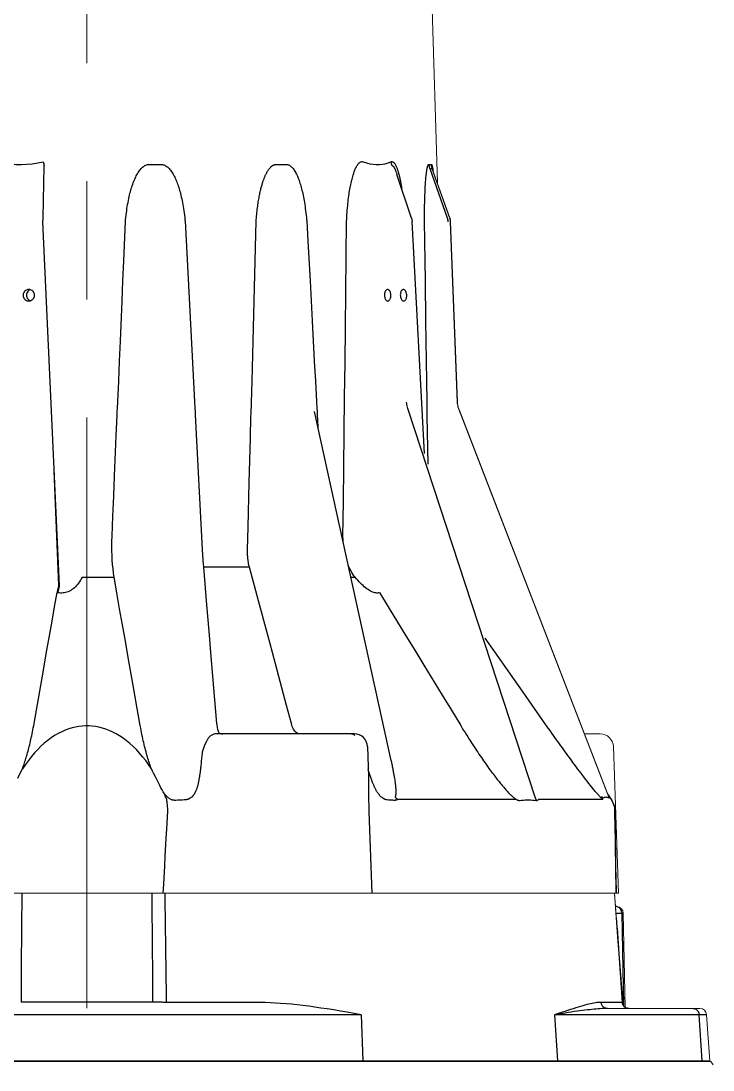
# Model space of a CAD drawing. Header units: millimetres. Extents: x 100 to 1590, y 100 to 694.
# Drawn here: x 1477.299 to 1478.762, y 503.2 to 505.42 of the extents above; entities that cross this region are included whole.
import ezdxf

# ---------------------------------------------------------------- set-up
doc = ezdxf.new("R2010")
doc.units = ezdxf.units.MM
doc.linetypes.add('CENTER', pattern=[2, 1.25, -0.25, 0.25, -0.25])
doc.layers.add('CL', color=1, linetype='CENTER', lineweight=9)
doc.layers.add('OUTLINE', color=6, linetype='Continuous', lineweight=9)

msp = doc.modelspace()

# ---------------------------------------------------------------- linework, layer by layer
at = {"color": 9, "linetype": 'Continuous'}
for p, q in [((1477.3467, 505.1222), (1477.3471, 505.1202)), ((1477.3471, 505.1202), (1477.3475, 505.1182)), ((1477.3462, 505.004), (1477.3484, 505.1134)), ((1478.1557, 505.0893), (1478.1559, 505.0919)), ((1478.1559, 505.0919), (1478.1562, 505.0943)), ((1478.1635, 505.1078), (1478.2005, 505.004)), ((1478.1693, 505.1063), (1478.1696, 505.1056)), ((1478.154, 505.0656), (1478.1542, 505.0697)), ((1478.1542, 505.0697), (1478.1545, 505.0735)), ((1478.1545, 505.0735), (1478.1547, 505.0771)), ((1478.1547, 505.0771), (1478.1549, 505.0804)), ((1478.1549, 505.0804), (1478.1552, 505.0836)), ((1478.1552, 505.0836), (1478.1554, 505.0865)), ((1478.1554, 505.0865), (1478.1557, 505.0893)), ((1478.1534, 505.0514), (1478.1536, 505.0565)), ((1478.1536, 505.0565), (1478.1538, 505.0612)), ((1478.1538, 505.0612), (1478.154, 505.0656)), ((1477.381, 504.2256), (1477.3459, 504.9952)), ((1477.5169, 504.9123), (1477.5204, 504.9971)), ((1477.7947, 504.9123), (1477.7969, 504.9971)), ((1478.1525, 504.9966), (1478.1525, 504.9995)), ((1478.1538, 504.9123), (1478.1525, 504.9966)), ((1477.9059, 504.9545), (1477.9105, 504.8701)), ((1477.7925, 504.8277), (1477.7947, 504.9123)), ((1477.7902, 504.7429), (1477.7925, 504.8277)), ((1477.788, 504.6578), (1477.7902, 504.7429)), ((1477.7868, 504.6127), (1477.788, 504.6578)), ((1478.1582, 504.6152), (1478.1576, 504.6578)), ((1477.5029, 504.5905), (1477.5037, 504.6042)), ((1478.1583, 504.6097), (1478.1582, 504.6152)), ((1478.1585, 504.5905), (1478.1583, 504.6097)), ((1477.5027, 504.5865), (1477.5028, 504.5885)), ((1477.5028, 504.5885), (1477.5029, 504.5905)), ((1477.668, 504.5865), (1477.6827, 504.3015)), ((1477.7857, 504.5845), (1477.7858, 504.5875)), ((1477.7858, 504.5875), (1477.7859, 504.5905)), ((1477.7859, 504.5905), (1477.786, 504.5935)), ((1477.9257, 504.5905), (1477.9259, 504.5875)), ((1477.9259, 504.5875), (1477.9273, 504.5607)), ((1478.3871, 503.7758), (1478.1177, 504.5979)), ((1478.1585, 504.5845), (1478.1585, 504.5905)), ((1478.16, 504.4826), (1478.1585, 504.5845)), ((1477.3796, 504.2258), (1477.3695, 504.4682)), ((1477.7795, 504.3489), (1477.782, 504.4434)), ((1477.7782, 504.3015), (1477.7795, 504.3489)), ((1477.9802, 504.3298), (1477.9782, 504.3298)), ((1477.6827, 504.3015), (1477.6828, 504.2978)), ((1477.6828, 504.2978), (1477.683, 504.2942)), ((1477.683, 504.2942), (1477.6832, 504.2906)), ((1477.6832, 504.2906), (1477.6834, 504.287)), ((1477.6834, 504.287), (1477.6836, 504.2834)), ((1477.6836, 504.2834), (1477.6839, 504.2799)), ((1477.6839, 504.2799), (1477.6841, 504.2765)), ((1477.6841, 504.2765), (1477.6844, 504.273)), ((1477.6844, 504.273), (1477.6847, 504.2696)), ((1477.7823, 504.2646), (1477.6852, 504.2646)), ((1477.381, 504.2256), (1477.3796, 504.2258)), ((1477.4287, 504.2431), (1477.4962, 504.2431)), ((1477.9968, 504.2431), (1478.0057, 504.2431)), ((1477.3773, 504.2103), (1477.3759, 504.2105)), ((1478.0575, 504.2105), (1478.0567, 504.2103)), ((1478.3096, 504.073), (1478.2806, 504.1143)), ((1477.8712, 503.9335), (1477.861, 503.9714)), ((1477.6822, 503.8708), (1477.6817, 503.865)), ((1477.6802, 503.8492), (1477.6797, 503.8445)), ((1477.6807, 503.8542), (1477.6802, 503.8492)), ((1477.6812, 503.8595), (1477.6807, 503.8542)), ((1477.6817, 503.865), (1477.6812, 503.8595)), ((1478.0818, 503.8551), (1478.0828, 503.8505)), ((1477.2928, 503.8178), (1477.3, 503.8325)), ((1477.3, 503.8325), (1477.3025, 503.8376)), ((1478.4809, 503.8319), (1478.4763, 503.8379)), ((1478.4852, 503.8262), (1478.4809, 503.8319)), ((1478.4892, 503.8209), (1478.4852, 503.8262)), ((1478.0885, 503.8205), (1478.089, 503.8173)), ((1478.089, 503.8173), (1478.0895, 503.8143)), ((1478.0895, 503.8143), (1478.0899, 503.8114)), ((1478.0899, 503.8114), (1478.0903, 503.8088)), ((1478.493, 503.816), (1478.4892, 503.8209)), ((1478.4966, 503.8113), (1478.493, 503.816)), ((1478.5001, 503.807), (1478.4966, 503.8113)), ((1478.5033, 503.8028), (1478.5001, 503.807)), ((1478.5064, 503.799), (1478.5033, 503.8028)), ((1478.3472, 503.7726), (1478.0957, 503.7726)), ((1478.5294, 503.7726), (1478.3933, 503.7726)), ((1478.5417, 503.7808), (1478.547, 503.7726)), ((1478.547, 503.7726), (1478.5485, 503.7702)), ((1478.547, 503.7726), (1478.5478, 503.7718)), ((1477.6075, 503.7102), (1477.6096, 503.7487)), ((1478.0349, 503.7466), (1478.0412, 503.5743)), ((1478.5544, 503.7487), (1478.555, 503.7102)), ((1477.6001, 503.5743), (1477.6012, 503.5938)), ((1478.5586, 503.5461), (1478.557, 503.5462)), ((1478.5573, 503.5324), (1478.5696, 503.5324)), ((1478.5696, 503.5324), (1478.5694, 503.5342)), ((1478.5696, 503.5324), (1478.5726, 503.5324)), ((1478.5696, 503.5324), (1478.5735, 503.3363)), ((1478.5631, 503.4467), (1478.5668, 503.3953)), ((1478.5668, 503.3953), (1478.5705, 503.3436)), ((1477.5784, 503.3443), (1477.2995, 503.3443)), ((1477.6048, 503.3436), (1477.6003, 503.3436)), ((1477.7957, 503.3436), (1477.6048, 503.3436)), ((1478.5705, 503.3436), (1478.5259, 503.3436)), ((1478.5708, 503.3436), (1478.5705, 503.3436)), ((1478.0184, 503.3175), (1476.8595, 503.3175)), ((1478.0184, 503.3175), (1478.0219, 503.22)), ((1478.4497, 503.321), (1478.4276, 503.3175)), ((1478.7489, 503.3175), (1478.4276, 503.3175)), ((1478.4276, 503.3175), (1478.4337, 503.22)), ((1478.7393, 503.22), (1478.7332, 503.3175)), ((1476.6676, 503.22), (1478.756, 503.22))]:
    msp.add_line(p, q, dxfattribs=at)
at = {"color": 7, "linetype": 'Continuous'}
for p, q in [((1478.1249, 505.0032), (1478.0943, 505.0955)), ((1478.1695, 505.106), (1478.1696, 505.1056)), ((1478.1526, 504.5053), (1478.1263, 504.9959)), ((1478.0818, 503.8551), (1477.92, 504.5941)), ((1478.0038, 503.9118), (1477.7117, 503.9118)), ((1477.7201, 503.9125), (1477.7232, 503.912)), ((1477.7232, 503.912), (1477.7264, 503.9118)), ((1478.0319, 503.8847), (1478.0341, 503.8206)), ((1478.0817, 503.8552), (1478.0818, 503.8551)), ((1478.5402, 503.7835), (1478.5431, 503.7791)), ((1478.543, 503.7792), (1478.5478, 503.7718)), ((1478.5513, 503.7652), (1478.5523, 503.7628)), ((1478.5523, 503.7628), (1478.5534, 503.7588)), ((1478.5539, 503.7566), (1478.5544, 503.7541)), ((1478.5544, 503.7541), (1478.5547, 503.7497)), ((1478.5596, 503.5004), (1478.5635, 503.4465)), ((1478.5635, 503.4465), (1478.5673, 503.3925)), ((1478.5673, 503.3925), (1478.5708, 503.3436))]:
    msp.add_line(p, q, dxfattribs=at)
at = {"color": 9, "linetype": 'Continuous'}
for points in [[(1477.2434, 505.1222), (1477.2548, 505.1199), (1477.2661, 505.1181), (1477.2775, 505.117), (1477.2889, 505.1164), (1477.3003, 505.1164), (1477.3118, 505.117), (1477.3234, 505.1181), (1477.335, 505.1199), (1477.3467, 505.1222)], [(1477.3475, 505.1182), (1477.3477, 505.1172), (1477.3479, 505.1162), (1477.348, 505.1153), (1477.3482, 505.1143), (1477.3484, 505.1134)], [(1477.5206, 504.9995), (1477.5211, 505.0046), (1477.5217, 505.0095), (1477.5223, 505.0143), (1477.5229, 505.019), (1477.5235, 505.0235), (1477.5242, 505.0279), (1477.5249, 505.0322), (1477.5257, 505.0364), (1477.5265, 505.0404), (1477.5273, 505.0444), (1477.5281, 505.0482), (1477.529, 505.0519), (1477.5299, 505.0555), (1477.5308, 505.059), (1477.5317, 505.0624), (1477.5327, 505.0656), (1477.5336, 505.0687), (1477.5346, 505.0717), (1477.5356, 505.0746), (1477.5366, 505.0774), (1477.5376, 505.0801), (1477.5387, 505.0827), (1477.5398, 505.0852), (1477.5408, 505.0877), (1477.542, 505.09), (1477.5431, 505.0923), (1477.5443, 505.0945), (1477.5455, 505.0966), (1477.5467, 505.0986), (1477.548, 505.1006), (1477.5493, 505.1025), (1477.5507, 505.1044), (1477.5521, 505.1061), (1477.5536, 505.1078), (1477.5551, 505.1093), (1477.5566, 505.1107), (1477.5582, 505.112), (1477.5598, 505.1132), (1477.5615, 505.1141), (1477.5632, 505.115), (1477.5649, 505.1157), (1477.5666, 505.1162), (1477.5682, 505.1165), (1477.5699, 505.1167), (1477.5716, 505.1166)], [(1477.5716, 505.1166), (1477.5755, 505.1165), (1477.5794, 505.1164), (1477.5832, 505.1163), (1477.5871, 505.1164), (1477.591, 505.1165), (1477.5948, 505.1166)], [(1477.5948, 505.1166), (1477.5966, 505.1166), (1477.5983, 505.1165), (1477.6001, 505.1161), (1477.6018, 505.1156), (1477.6034, 505.1149), (1477.6051, 505.114), (1477.6067, 505.113), (1477.6083, 505.1119), (1477.6099, 505.1106), (1477.6114, 505.1092), (1477.6128, 505.1077), (1477.6143, 505.106), (1477.6157, 505.1043), (1477.617, 505.1025), (1477.6184, 505.1006), (1477.6197, 505.0985), (1477.6209, 505.0964), (1477.6222, 505.0943), (1477.6233, 505.092), (1477.6245, 505.0897), (1477.6256, 505.0873), (1477.6267, 505.0848), (1477.6278, 505.0823), (1477.6289, 505.0796), (1477.6299, 505.0769), (1477.6309, 505.074), (1477.6319, 505.0711), (1477.6329, 505.0681), (1477.6339, 505.065), (1477.6348, 505.0617), (1477.6357, 505.0584), (1477.6367, 505.0549), (1477.6375, 505.0514), (1477.6384, 505.0477), (1477.6392, 505.0439), (1477.6401, 505.04), (1477.6408, 505.036), (1477.6416, 505.0319), (1477.6423, 505.0276), (1477.6431, 505.0233), (1477.6437, 505.0188), (1477.6444, 505.0142), (1477.645, 505.0094), (1477.6456, 505.0045), (1477.6461, 504.9995)], [(1477.8027, 505.0461), (1477.8032, 505.0488), (1477.8037, 505.0514), (1477.8042, 505.054), (1477.8047, 505.0565), (1477.8053, 505.0588), (1477.8058, 505.0612), (1477.8063, 505.0634), (1477.8068, 505.0656), (1477.8074, 505.0677), (1477.8079, 505.0697), (1477.8085, 505.0716), (1477.809, 505.0735), (1477.8095, 505.0753), (1477.8101, 505.0771), (1477.8106, 505.0788), (1477.8111, 505.0804), (1477.8117, 505.082), (1477.8122, 505.0836), (1477.8128, 505.0851), (1477.8133, 505.0865), (1477.8138, 505.0879), (1477.8144, 505.0893), (1477.8149, 505.0906), (1477.8155, 505.0919), (1477.816, 505.0931), (1477.8166, 505.0943), (1477.8171, 505.0955), (1477.8177, 505.0967), (1477.8183, 505.0978), (1477.8189, 505.099), (1477.8195, 505.1001), (1477.8201, 505.1011), (1477.8207, 505.1022), (1477.8214, 505.1032), (1477.822, 505.1042), (1477.8227, 505.1052), (1477.8233, 505.1062), (1477.824, 505.1071), (1477.8247, 505.1079), (1477.8254, 505.1087), (1477.826, 505.1095), (1477.8267, 505.1102), (1477.8274, 505.1109), (1477.828, 505.1116), (1477.8287, 505.1122), (1477.8294, 505.1127), (1477.8301, 505.1133), (1477.8307, 505.1138), (1477.8314, 505.1142), (1477.8321, 505.1146), (1477.8328, 505.115), (1477.8334, 505.1153), (1477.8341, 505.1156), (1477.8348, 505.1159), (1477.8355, 505.1161), (1477.8362, 505.1163), (1477.8369, 505.1165), (1477.8376, 505.1166), (1477.8384, 505.1166), (1477.8392, 505.1167), (1477.8399, 505.1166)], [(1477.8399, 505.1166), (1477.8433, 505.1165), (1477.8466, 505.1164), (1477.8499, 505.1163), (1477.8531, 505.1164), (1477.8564, 505.1165), (1477.8597, 505.1166)], [(1477.8597, 505.1166), (1477.8611, 505.1166), (1477.8626, 505.1165), (1477.864, 505.1161), (1477.8655, 505.1156), (1477.8669, 505.1149), (1477.8683, 505.114), (1477.8696, 505.113), (1477.871, 505.1119), (1477.8723, 505.1106), (1477.8736, 505.1092), (1477.8748, 505.1077), (1477.876, 505.106), (1477.8772, 505.1043), (1477.8784, 505.1025), (1477.8795, 505.1006), (1477.8806, 505.0985), (1477.8816, 505.0964), (1477.8827, 505.0943), (1477.8837, 505.092), (1477.8847, 505.0897), (1477.8856, 505.0873), (1477.8866, 505.0848), (1477.8875, 505.0823), (1477.8884, 505.0796), (1477.8893, 505.0769), (1477.8901, 505.074), (1477.891, 505.0711), (1477.8918, 505.0681), (1477.8927, 505.065), (1477.8935, 505.0617), (1477.8943, 505.0584), (1477.8951, 505.0549), (1477.8958, 505.0514), (1477.8966, 505.0477)], [(1477.992, 505.046), (1477.9925, 505.0499), (1477.9931, 505.0537), (1477.9936, 505.0573), (1477.9942, 505.0609), (1477.9948, 505.0644), (1477.9954, 505.0677), (1477.996, 505.071), (1477.9966, 505.0742), (1477.9973, 505.0772), (1477.9979, 505.0802), (1477.9986, 505.0831), (1477.9993, 505.0858), (1478, 505.0885), (1478.0007, 505.0911), (1478.0014, 505.0937), (1478.0022, 505.0961), (1478.0029, 505.0984), (1478.0037, 505.1007), (1478.0045, 505.1028), (1478.0053, 505.1049), (1478.0062, 505.1068), (1478.007, 505.1087), (1478.0079, 505.1105), (1478.0087, 505.1122), (1478.0096, 505.1137), (1478.0106, 505.1152), (1478.0115, 505.1166), (1478.0125, 505.1178), (1478.0135, 505.1189), (1478.0145, 505.1199), (1478.0156, 505.1208), (1478.0166, 505.1215), (1478.0177, 505.122), (1478.0187, 505.1224), (1478.0198, 505.1226), (1478.0208, 505.1226), (1478.0219, 505.1225), (1478.0229, 505.1222)], [(1478.0229, 505.1222), (1478.0301, 505.1199), (1478.0372, 505.1181), (1478.044, 505.117), (1478.0506, 505.1164), (1478.0571, 505.1164), (1478.0634, 505.117), (1478.0696, 505.1181), (1478.0756, 505.1199), (1478.0815, 505.1222)], [(1478.0815, 505.1222), (1478.0819, 505.1223), (1478.0823, 505.1225), (1478.0828, 505.1226), (1478.0832, 505.1226), (1478.0837, 505.1226), (1478.0841, 505.1225), (1478.0846, 505.1224), (1478.0851, 505.1222), (1478.0857, 505.122), (1478.0862, 505.1217), (1478.0867, 505.1213), (1478.0872, 505.1209), (1478.0878, 505.1204), (1478.0883, 505.1198), (1478.0888, 505.1191), (1478.0894, 505.1184), (1478.0899, 505.1177), (1478.0904, 505.1169), (1478.0909, 505.116), (1478.0914, 505.115), (1478.0919, 505.114), (1478.0924, 505.113), (1478.0929, 505.1119), (1478.0934, 505.1107), (1478.0939, 505.1095), (1478.0944, 505.1082), (1478.0949, 505.1069), (1478.0954, 505.1055), (1478.0959, 505.104), (1478.0964, 505.1025), (1478.0969, 505.1009), (1478.0973, 505.0993), (1478.0978, 505.0976), (1478.0983, 505.0958)], [(1478.0815, 505.1222), (1478.0816, 505.1212), (1478.0818, 505.1202), (1478.082, 505.1192), (1478.0822, 505.1182), (1478.0825, 505.1172), (1478.0828, 505.1162), (1478.0832, 505.1153), (1478.0835, 505.1143), (1478.0839, 505.1134)], [(1478.0839, 505.1134), (1478.0841, 505.1135), (1478.0843, 505.1136), (1478.0845, 505.1137), (1478.0848, 505.1137), (1478.085, 505.1137), (1478.0853, 505.1137), (1478.0856, 505.1135), (1478.0858, 505.1134), (1478.0862, 505.1131), (1478.0865, 505.1128), (1478.0868, 505.1124), (1478.0872, 505.112), (1478.0875, 505.1115), (1478.0879, 505.111), (1478.0882, 505.1104), (1478.0886, 505.1097), (1478.089, 505.109), (1478.0894, 505.1082), (1478.0898, 505.1073), (1478.0902, 505.1064), (1478.0906, 505.1055), (1478.091, 505.1045), (1478.0915, 505.1034), (1478.0919, 505.1023), (1478.0923, 505.1011), (1478.0928, 505.0999), (1478.0932, 505.0987), (1478.0937, 505.0973), (1478.0942, 505.096), (1478.0943, 505.0955)], [(1478.1562, 505.0943), (1478.1563, 505.0955), (1478.1565, 505.0967), (1478.1566, 505.0978), (1478.1567, 505.099), (1478.1569, 505.1001), (1478.157, 505.1011), (1478.1572, 505.1022), (1478.1573, 505.1032), (1478.1575, 505.1042), (1478.1576, 505.1052), (1478.1578, 505.1062), (1478.158, 505.1071), (1478.1581, 505.1079), (1478.1583, 505.1087), (1478.1585, 505.1095), (1478.1586, 505.1102), (1478.1588, 505.1109), (1478.159, 505.1116), (1478.1591, 505.1122), (1478.1593, 505.1127), (1478.1595, 505.1133), (1478.1596, 505.1138), (1478.1598, 505.1142), (1478.16, 505.1146), (1478.1601, 505.115), (1478.1603, 505.1153), (1478.1605, 505.1156), (1478.1606, 505.1159), (1478.1608, 505.1161), (1478.161, 505.1163), (1478.1612, 505.1165), (1478.1614, 505.1166), (1478.1615, 505.1166), (1478.1617, 505.1167), (1478.1619, 505.1166)], [(1478.1619, 505.1166), (1478.1628, 505.1165), (1478.1636, 505.1164), (1478.1643, 505.1163), (1478.1651, 505.1164), (1478.1658, 505.1165), (1478.1666, 505.1166)], [(1478.1619, 505.1166), (1478.162, 505.1156), (1478.162, 505.1146), (1478.1621, 505.1137), (1478.1623, 505.1127), (1478.1625, 505.1117), (1478.1627, 505.1107), (1478.1629, 505.1097), (1478.1632, 505.1088), (1478.1635, 505.1078)], [(1478.1666, 505.1166), (1478.1669, 505.1166), (1478.1672, 505.1165), (1478.1675, 505.1162), (1478.1678, 505.1157), (1478.1681, 505.115), (1478.1684, 505.1142), (1478.1687, 505.1132), (1478.169, 505.1121), (1478.1693, 505.1108), (1478.1696, 505.1094), (1478.1698, 505.1079), (1478.1701, 505.1063), (1478.1704, 505.1046), (1478.1707, 505.1028)], [(1478.1666, 505.1166), (1478.1666, 505.1156), (1478.1667, 505.1146), (1478.1668, 505.1137), (1478.167, 505.1127), (1478.1672, 505.1117), (1478.1674, 505.1107), (1478.1677, 505.1097), (1478.168, 505.1088), (1478.1683, 505.1078)], [(1478.0983, 505.0958), (1478.0987, 505.094), (1478.0992, 505.0922), (1478.0997, 505.0902), (1478.1001, 505.0882), (1478.1006, 505.0862)], [(1478.1635, 505.1078), (1478.1644, 505.1077), (1478.1652, 505.1076), (1478.166, 505.1076), (1478.1668, 505.1076), (1478.1676, 505.1077), (1478.1683, 505.1078)], [(1478.1683, 505.1078), (1478.1685, 505.1078), (1478.1686, 505.1077), (1478.1688, 505.1074), (1478.1691, 505.1069), (1478.1693, 505.1063)], [(1478.1006, 505.0862), (1478.101, 505.0841), (1478.1015, 505.0819), (1478.1019, 505.0796), (1478.1024, 505.0773), (1478.1028, 505.075), (1478.1032, 505.0725), (1478.1037, 505.07), (1478.1041, 505.0674), (1478.1045, 505.0648)], [(1477.8966, 505.0477), (1477.8973, 505.0439), (1477.898, 505.04), (1477.8987, 505.036), (1477.8994, 505.0319), (1477.9, 505.0276), (1477.9006, 505.0233), (1477.9013, 505.0188), (1477.9018, 505.0142), (1477.9024, 505.0094), (1477.9029, 505.0045), (1477.9034, 504.9995)], [(1478.1525, 504.9995), (1478.1525, 505.0034), (1478.1525, 505.0072), (1478.1525, 505.011), (1478.1526, 505.0146), (1478.1526, 505.0181), (1478.1526, 505.0215), (1478.1527, 505.0248), (1478.1528, 505.0281), (1478.1528, 505.0313), (1478.1529, 505.0344), (1478.1529, 505.0374), (1478.153, 505.0404), (1478.1531, 505.0433), (1478.1532, 505.0461), (1478.1534, 505.0514)], [(1477.797, 504.9995), (1477.7973, 505.0034), (1477.7976, 505.0072), (1477.798, 505.011), (1477.7983, 505.0146), (1477.7987, 505.0181), (1477.7991, 505.0215), (1477.7995, 505.0248), (1477.7999, 505.0281), (1477.8003, 505.0313), (1477.8008, 505.0344), (1477.8012, 505.0374), (1477.8017, 505.0404), (1477.8022, 505.0432), (1477.8027, 505.0461)], [(1477.988, 505), (1477.9883, 505.0052), (1477.9886, 505.0103), (1477.989, 505.0152), (1477.9893, 505.02), (1477.9897, 505.0246), (1477.9901, 505.0291), (1477.9906, 505.0335), (1477.991, 505.0378), (1477.9915, 505.0419), (1477.992, 505.046)], [(1477.3459, 504.9952), (1477.3459, 504.9961), (1477.3459, 504.9971), (1477.3459, 504.9981), (1477.346, 504.999), (1477.346, 505), (1477.346, 505.001), (1477.3461, 505.002), (1477.3461, 505.003), (1477.3462, 505.004)], [(1478.2005, 505.004), (1478.2008, 505.0031), (1478.2011, 505.0022), (1478.2013, 505.0012), (1478.2015, 505.0003), (1478.2017, 504.9993), (1478.2019, 504.9983), (1478.202, 504.9973), (1478.2021, 504.9962), (1478.2021, 504.9952)], [(1477.5204, 504.9971), (1477.5205, 504.9975), (1477.5205, 504.998), (1477.5205, 504.9985), (1477.5206, 504.999), (1477.5206, 504.9995)], [(1477.6461, 504.9995), (1477.6462, 504.999), (1477.6462, 504.9985), (1477.6462, 504.9981), (1477.6463, 504.9976), (1477.6463, 504.9971), (1477.6662, 504.6152)], [(1477.7969, 504.9971), (1477.7969, 504.9975), (1477.7969, 504.998), (1477.797, 504.9985), (1477.797, 504.999), (1477.797, 504.9995)], [(1477.9034, 504.9995), (1477.9035, 504.999), (1477.9035, 504.9985), (1477.9035, 504.9981), (1477.9036, 504.9976), (1477.9036, 504.9971), (1477.9059, 504.9545)], [(1477.9802, 504.3298), (1477.9811, 504.4027), (1477.982, 504.4759), (1477.9829, 504.5494), (1477.9837, 504.6232), (1477.9846, 504.6973), (1477.9854, 504.7717), (1477.9863, 504.8464), (1477.9871, 504.9214), (1477.9879, 504.9973)], [(1477.9879, 504.9973), (1477.9879, 504.9978), (1477.9879, 504.9984), (1477.988, 504.9989), (1477.988, 504.9995), (1477.988, 505)], [(1477.5097, 504.7429), (1477.5133, 504.8277), (1477.5151, 504.87), (1477.5169, 504.9123)], [(1478.1557, 504.7853), (1478.1545, 504.87), (1478.1538, 504.9123)], [(1477.9105, 504.8701), (1477.9127, 504.8277), (1477.915, 504.7854), (1477.9196, 504.7004)], [(1478.1576, 504.6578), (1478.1564, 504.7429), (1478.1557, 504.7853)], [(1477.5043, 504.6152), (1477.5061, 504.6578), (1477.5079, 504.7004), (1477.5097, 504.7429)], [(1477.9196, 504.7004), (1477.9218, 504.6578), (1477.9241, 504.6152)], [(1477.5037, 504.6042), (1477.5038, 504.6069), (1477.504, 504.6097), (1477.5041, 504.6124), (1477.5043, 504.6152)], [(1477.6662, 504.6152), (1477.6663, 504.6123), (1477.6665, 504.6094), (1477.6667, 504.6066), (1477.6669, 504.6038), (1477.6678, 504.5905)], [(1477.786, 504.5935), (1477.7866, 504.6076), (1477.7867, 504.6102), (1477.7868, 504.6127)], [(1477.9241, 504.6152), (1477.9243, 504.6123), (1477.9245, 504.6094), (1477.9246, 504.6066), (1477.9248, 504.6038), (1477.9257, 504.5905)], [(1478.1177, 504.5979), (1478.117, 504.6005), (1478.1163, 504.6031), (1478.1157, 504.6057), (1478.1153, 504.6084), (1478.1149, 504.6111), (1478.1147, 504.6138)], [(1477.4972, 504.4574), (1477.5008, 504.5422), (1477.5027, 504.5865)], [(1477.6678, 504.5905), (1477.6678, 504.5895), (1477.668, 504.5865)], [(1477.782, 504.4434), (1477.7845, 504.5376), (1477.7857, 504.5845)], [(1477.4919, 504.3298), (1477.4937, 504.3724), (1477.4954, 504.415), (1477.4972, 504.4574)], [(1477.4962, 504.2431), (1477.495, 504.2517), (1477.494, 504.2607), (1477.4931, 504.27), (1477.4924, 504.2795), (1477.4919, 504.2893), (1477.4916, 504.2992), (1477.4915, 504.3093), (1477.4916, 504.3196), (1477.4919, 504.3298)], [(1477.9806, 504.3173), (1477.9803, 504.3233), (1477.9802, 504.3298)], [(1477.7823, 504.2646), (1477.7819, 504.2663), (1477.7815, 504.2679), (1477.7812, 504.2696), (1477.7808, 504.2713), (1477.7805, 504.273), (1477.7802, 504.2747), (1477.7799, 504.2765), (1477.7797, 504.2782), (1477.7794, 504.2799), (1477.7792, 504.2817), (1477.779, 504.2835), (1477.7789, 504.2852), (1477.7787, 504.287), (1477.7786, 504.2888), (1477.7785, 504.2906), (1477.7784, 504.2924), (1477.7783, 504.2942), (1477.7782, 504.296), (1477.7782, 504.2978), (1477.7782, 504.2996), (1477.7782, 504.3015)], [(1477.6847, 504.2696), (1477.6851, 504.2663), (1477.6852, 504.2646)], [(1477.6852, 504.2646), (1477.6882, 504.229), (1477.6912, 504.193), (1477.6973, 504.1203)], [(1477.821, 504.1203), (1477.8015, 504.193), (1477.7823, 504.2646)], [(1478.0057, 504.2431), (1478.0033, 504.2463), (1478.001, 504.2498), (1477.9987, 504.2534), (1477.9966, 504.2572), (1477.9946, 504.2611), (1477.9926, 504.2653), (1477.9913, 504.2684)], [(1477.3759, 504.2105), (1477.3764, 504.212), (1477.3769, 504.2136), (1477.3773, 504.2152), (1477.3777, 504.2169), (1477.3782, 504.2186), (1477.3786, 504.2204), (1477.3789, 504.2222), (1477.3793, 504.224), (1477.3796, 504.2258)], [(1477.4287, 504.2431), (1477.427, 504.2397), (1477.4252, 504.2366), (1477.4233, 504.2335), (1477.4213, 504.2307), (1477.4192, 504.228), (1477.417, 504.2254), (1477.4147, 504.223), (1477.4123, 504.2208), (1477.4099, 504.2188), (1477.4073, 504.2169), (1477.4047, 504.2153), (1477.402, 504.2138), (1477.3993, 504.2126), (1477.3965, 504.2116), (1477.3937, 504.2108), (1477.391, 504.2102), (1477.3883, 504.2098), (1477.3855, 504.2096), (1477.3828, 504.2096), (1477.3801, 504.2098), (1477.3773, 504.2103)], [(1477.5516, 503.9291), (1477.5451, 503.9657), (1477.5387, 504.0019), (1477.5324, 504.0377), (1477.5262, 504.073), (1477.5201, 504.1079), (1477.514, 504.1423), (1477.508, 504.1763), (1477.502, 504.2099), (1477.4962, 504.2431)], [(1478.0567, 504.2103), (1478.0551, 504.2098), (1478.0534, 504.2096), (1478.0516, 504.2096), (1478.0497, 504.2098), (1478.0477, 504.2102), (1478.0455, 504.2108), (1478.0433, 504.2116), (1478.0409, 504.2126), (1478.0385, 504.2139), (1478.036, 504.2153), (1478.0334, 504.217), (1478.0307, 504.2188), (1478.028, 504.2208), (1478.0253, 504.2231), (1478.0226, 504.2254), (1478.0198, 504.228), (1478.017, 504.2307), (1478.0142, 504.2335), (1478.0114, 504.2366), (1478.0086, 504.2397), (1478.0057, 504.2431)], [(1477.3434, 504.0258), (1477.3544, 504.0886), (1477.3599, 504.1195), (1477.3653, 504.1501), (1477.3706, 504.1805), (1477.3759, 504.2105)], [(1477.3773, 504.2103), (1477.3778, 504.2118), (1477.3782, 504.2133), (1477.3787, 504.215), (1477.3791, 504.2167), (1477.3795, 504.2184), (1477.3799, 504.2201), (1477.3803, 504.2219), (1477.3807, 504.2237), (1477.381, 504.2256)], [(1478.0575, 504.2105), (1478.0759, 504.1805), (1478.1131, 504.1195)], [(1477.6973, 504.1203), (1477.7004, 504.0836), (1477.7129, 503.9335)], [(1477.861, 503.9714), (1477.8408, 504.0465), (1477.8309, 504.0836), (1477.821, 504.1203)], [(1478.1131, 504.1195), (1478.132, 504.0886), (1478.151, 504.0574), (1478.1897, 503.9939)], [(1478.3849, 503.9657), (1478.3595, 504.0019), (1478.3344, 504.0377), (1478.3096, 504.073)], [(1477.3263, 503.9291), (1477.332, 503.9616), (1477.3434, 504.0258)], [(1478.1897, 503.9939), (1478.2094, 503.9616), (1478.2292, 503.9291)], [(1478.469, 503.8478), (1478.4664, 503.8513), (1478.4637, 503.8549), (1478.461, 503.8586), (1478.4583, 503.8623), (1478.4555, 503.8661), (1478.4527, 503.87), (1478.4498, 503.8739), (1478.4469, 503.8779), (1478.444, 503.882), (1478.441, 503.8861), (1478.4379, 503.8904), (1478.4348, 503.8948), (1478.4316, 503.8992), (1478.4283, 503.9039), (1478.425, 503.9086), (1478.4215, 503.9135), (1478.4179, 503.9185), (1478.4143, 503.9237), (1478.3849, 503.9657)], [(1477.3025, 503.8376), (1477.3034, 503.8401), (1477.3043, 503.8426), (1477.3052, 503.8451), (1477.3061, 503.8478), (1477.307, 503.8505), (1477.3079, 503.8534), (1477.3089, 503.8563), (1477.3098, 503.8593), (1477.3107, 503.8624), (1477.3117, 503.8655), (1477.3126, 503.8687), (1477.3135, 503.8719), (1477.3144, 503.8752), (1477.3153, 503.8785), (1477.3162, 503.8819), (1477.317, 503.8853), (1477.3179, 503.8888), (1477.3188, 503.8924), (1477.3196, 503.8961), (1477.3205, 503.8998), (1477.3213, 503.9037), (1477.3222, 503.9076), (1477.323, 503.9117), (1477.3238, 503.9158), (1477.3247, 503.9201), (1477.3255, 503.9245), (1477.3263, 503.9291)], [(1477.5754, 503.8376), (1477.5693, 503.8467), (1477.5631, 503.8553), (1477.5567, 503.8634), (1477.5502, 503.8711), (1477.5434, 503.8783), (1477.5366, 503.8851), (1477.5296, 503.8914), (1477.5225, 503.8973), (1477.5153, 503.9026), (1477.508, 503.9075), (1477.5007, 503.9118), (1477.4934, 503.9156), (1477.4861, 503.9189), (1477.4788, 503.9217), (1477.4715, 503.924), (1477.4643, 503.9258), (1477.4572, 503.9271), (1477.4501, 503.928), (1477.4431, 503.9285), (1477.4361, 503.9286), (1477.4291, 503.9282), (1477.422, 503.9273), (1477.4148, 503.9261), (1477.4076, 503.9243), (1477.4003, 503.9221), (1477.3929, 503.9193), (1477.3855, 503.9161), (1477.3781, 503.9123), (1477.3706, 503.908), (1477.3633, 503.9031), (1477.356, 503.8977), (1477.3488, 503.8919), (1477.3417, 503.8855), (1477.3348, 503.8787), (1477.328, 503.8714), (1477.3214, 503.8637), (1477.315, 503.8555), (1477.3087, 503.8468), (1477.3025, 503.8376)], [(1477.5754, 503.8376), (1477.5743, 503.8406), (1477.5732, 503.8436), (1477.5722, 503.8466), (1477.5711, 503.8498), (1477.57, 503.8531), (1477.569, 503.8564), (1477.5679, 503.8599), (1477.5668, 503.8633), (1477.5658, 503.8669), (1477.5648, 503.8704), (1477.5638, 503.874), (1477.5628, 503.8777), (1477.5618, 503.8815), (1477.5609, 503.8853), (1477.5599, 503.8892), (1477.5589, 503.8932), (1477.558, 503.8972), (1477.5571, 503.9014), (1477.5561, 503.9057), (1477.5552, 503.9101), (1477.5543, 503.9147), (1477.5534, 503.9193), (1477.5525, 503.9241), (1477.5516, 503.9291)], [(1477.7129, 503.9335), (1477.7133, 503.9303), (1477.7139, 503.9274), (1477.7144, 503.9246), (1477.715, 503.922), (1477.7157, 503.9197), (1477.7164, 503.9177), (1477.7172, 503.9159), (1477.718, 503.9145), (1477.7188, 503.9133), (1477.7193, 503.9127)], [(1477.8814, 503.9145), (1477.8797, 503.9159), (1477.8781, 503.9177), (1477.8767, 503.9197), (1477.8753, 503.922), (1477.8741, 503.9246), (1477.8729, 503.9274), (1477.872, 503.9303), (1477.8712, 503.9335)], [(1478.2292, 503.9291), (1478.2323, 503.924), (1478.2353, 503.9191), (1478.2383, 503.9144), (1478.2412, 503.9097), (1478.244, 503.9052), (1478.2468, 503.9008), (1478.2495, 503.8965), (1478.2522, 503.8924), (1478.2549, 503.8883), (1478.2575, 503.8843), (1478.2601, 503.8803), (1478.2627, 503.8765), (1478.2652, 503.8727), (1478.2677, 503.8689), (1478.2702, 503.8652), (1478.2727, 503.8616), (1478.2752, 503.858), (1478.2776, 503.8546), (1478.2799, 503.8512), (1478.2822, 503.848), (1478.2845, 503.8448), (1478.2867, 503.8417), (1478.2888, 503.8387), (1478.2909, 503.8358), (1478.293, 503.833), (1478.295, 503.8302), (1478.297, 503.8276), (1478.299, 503.8249), (1478.3009, 503.8224), (1478.3028, 503.8199), (1478.3047, 503.8175), (1478.3065, 503.8152), (1478.3083, 503.8129), (1478.3101, 503.8107), (1478.3118, 503.8085), (1478.3135, 503.8065), (1478.3152, 503.8044), (1478.3168, 503.8025), (1478.3185, 503.8006), (1478.32, 503.7987), (1478.3216, 503.7969), (1478.3231, 503.7952), (1478.3246, 503.7935), (1478.3261, 503.7918), (1478.3275, 503.7903), (1478.329, 503.7887), (1478.3304, 503.7872), (1478.3318, 503.7858), (1478.3332, 503.7844), (1478.3346, 503.783), (1478.3359, 503.7817), (1478.3372, 503.7805), (1478.3386, 503.7793), (1478.3398, 503.7781), (1478.3411, 503.777), (1478.3424, 503.776), (1478.3436, 503.7751), (1478.3448, 503.7742), (1478.346, 503.7733), (1478.3472, 503.7726)], [(1477.6931, 503.8984), (1477.6926, 503.8976), (1477.6921, 503.8968), (1477.6917, 503.8959), (1477.6912, 503.8951), (1477.6908, 503.8943), (1477.6904, 503.8936), (1477.69, 503.8928), (1477.6896, 503.892), (1477.6893, 503.8913), (1477.6889, 503.8906), (1477.6886, 503.8899), (1477.6883, 503.8892)], [(1477.6988, 503.9063), (1477.6977, 503.9053), (1477.6966, 503.9041), (1477.6955, 503.9028), (1477.6946, 503.9014), (1477.6938, 503.9), (1477.6931, 503.8984)], [(1477.7117, 503.9118), (1477.7104, 503.9117), (1477.709, 503.9115), (1477.7075, 503.9112), (1477.706, 503.9106), (1477.7044, 503.91), (1477.7029, 503.9092), (1477.7015, 503.9083), (1477.7001, 503.9074), (1477.6988, 503.9063)], [(1477.8886, 503.9118), (1477.8867, 503.912), (1477.8849, 503.9125), (1477.8831, 503.9133), (1477.8814, 503.9145)], [(1477.9981, 503.9118), (1477.9996, 503.9117), (1478.001, 503.9112), (1478.0023, 503.9105), (1478.0037, 503.9095), (1478.005, 503.9082)], [(1477.6883, 503.8892), (1477.6875, 503.8874), (1477.6866, 503.8856), (1477.6859, 503.8837), (1477.6852, 503.8817), (1477.6845, 503.8796), (1477.6838, 503.8775), (1477.6832, 503.8754), (1477.6827, 503.8731), (1477.6822, 503.8708)], [(1478.0828, 503.8505), (1478.0833, 503.8478), (1478.0839, 503.8453), (1478.0844, 503.8428), (1478.0849, 503.8404), (1478.0853, 503.8381), (1478.0857, 503.8359), (1478.0862, 503.8337), (1478.0866, 503.8316), (1478.0869, 503.8296), (1478.0873, 503.8277), (1478.0876, 503.8258), (1478.0879, 503.824), (1478.0885, 503.8205)], [(1477.5842, 503.8197), (1477.5798, 503.8286), (1477.5776, 503.8331), (1477.5754, 503.8376)], [(1477.6797, 503.8445), (1477.6795, 503.8422), (1477.6792, 503.8399), (1477.679, 503.8377), (1477.6787, 503.8356), (1477.6785, 503.8335), (1477.6782, 503.8315), (1477.678, 503.8296), (1477.6777, 503.8277), (1477.6774, 503.8258), (1477.6772, 503.824), (1477.6769, 503.8222), (1477.6766, 503.8205), (1477.6764, 503.8188), (1477.6761, 503.8172), (1477.6758, 503.8156), (1477.6755, 503.814), (1477.6752, 503.8125), (1477.6749, 503.811), (1477.6746, 503.8096), (1477.6743, 503.8082), (1477.674, 503.8068), (1477.6737, 503.8055), (1477.6734, 503.8042), (1477.673, 503.8029), (1477.6727, 503.8016), (1477.6723, 503.8004), (1477.672, 503.7993), (1477.6716, 503.7981), (1477.6713, 503.797), (1477.6709, 503.7959), (1477.6706, 503.7949), (1477.6702, 503.7939), (1477.6698, 503.7929), (1477.6694, 503.7919), (1477.669, 503.791), (1477.6686, 503.79), (1477.6682, 503.7892), (1477.6678, 503.7883), (1477.6673, 503.7874), (1477.6669, 503.7866), (1477.6665, 503.7858), (1477.666, 503.785), (1477.6655, 503.7842), (1477.6651, 503.7835), (1477.6646, 503.7828), (1477.6641, 503.782), (1477.6635, 503.7814), (1477.663, 503.7807), (1477.6625, 503.7801), (1477.662, 503.7795)], [(1478.0357, 503.8294), (1478.0351, 503.8316), (1478.0344, 503.8338), (1478.0336, 503.8366)], [(1478.0377, 503.8233), (1478.037, 503.8253), (1478.0364, 503.8273), (1478.0357, 503.8294)], [(1478.4763, 503.8379), (1478.474, 503.8411), (1478.469, 503.8478)], [(1477.6029, 503.7848), (1477.6003, 503.7891), (1477.5978, 503.7935), (1477.5954, 503.7978), (1477.593, 503.8022), (1477.5908, 503.8066), (1477.5885, 503.8109), (1477.5864, 503.8153), (1477.5842, 503.8197)], [(1478.0341, 503.8206), (1478.0342, 503.8172), (1478.0343, 503.813)], [(1478.0343, 503.813), (1478.0344, 503.8083), (1478.0344, 503.8037), (1478.0344, 503.7992), (1478.0344, 503.7946)], [(1478.0604, 503.7788), (1478.0597, 503.7795), (1478.059, 503.7802), (1478.0584, 503.7809), (1478.0577, 503.7817), (1478.0571, 503.7824), (1478.0564, 503.7832), (1478.0558, 503.784), (1478.0551, 503.7849), (1478.0545, 503.7858), (1478.0539, 503.7867), (1478.0532, 503.7877), (1478.0526, 503.7886), (1478.052, 503.7897), (1478.0513, 503.7907), (1478.0507, 503.7918), (1478.0501, 503.7929), (1478.0495, 503.7941), (1478.0489, 503.7953), (1478.0482, 503.7965), (1478.0476, 503.7977), (1478.047, 503.799), (1478.0464, 503.8004), (1478.0458, 503.8017), (1478.0452, 503.8031), (1478.0446, 503.8045), (1478.0439, 503.806), (1478.0433, 503.8075), (1478.0427, 503.8091), (1478.0421, 503.8107), (1478.0415, 503.8123), (1478.0409, 503.814), (1478.0402, 503.8158), (1478.0396, 503.8176), (1478.039, 503.8194), (1478.0383, 503.8213), (1478.0377, 503.8233)], [(1478.0903, 503.8088), (1478.0904, 503.8075), (1478.0906, 503.8062), (1478.0907, 503.805), (1478.0909, 503.8038), (1478.091, 503.8027), (1478.0911, 503.8015), (1478.0912, 503.8004), (1478.0913, 503.7993), (1478.0914, 503.7983), (1478.0915, 503.7972), (1478.0916, 503.7962), (1478.0916, 503.7951), (1478.0917, 503.7941), (1478.0918, 503.7931), (1478.0918, 503.7921), (1478.0918, 503.791), (1478.0918, 503.7901), (1478.0919, 503.7891), (1478.0919, 503.7881), (1478.0918, 503.7872), (1478.0918, 503.7863), (1478.0918, 503.7855), (1478.0917, 503.7847), (1478.0917, 503.7839), (1478.0916, 503.7832), (1478.0915, 503.7825), (1478.0914, 503.7819), (1478.0913, 503.7812), (1478.0912, 503.7806), (1478.0911, 503.7801), (1478.0909, 503.7796), (1478.0908, 503.7791), (1478.0906, 503.7786)], [(1477.6077, 503.7726), (1477.6069, 503.7746), (1477.6061, 503.7767), (1477.6053, 503.7787), (1477.6045, 503.7808), (1477.6037, 503.7828), (1477.6029, 503.7848)], [(1477.6168, 503.7726), (1477.6155, 503.7733), (1477.6143, 503.774), (1477.6131, 503.7749), (1477.6119, 503.7757), (1477.6107, 503.7767), (1477.6096, 503.7777), (1477.6084, 503.7787), (1477.6073, 503.7799), (1477.6062, 503.781), (1477.6051, 503.7822), (1477.604, 503.7835), (1477.6029, 503.7848)], [(1478.0344, 503.7946), (1478.0344, 503.7812), (1478.0344, 503.7768), (1478.0344, 503.7724), (1478.0344, 503.7681), (1478.0345, 503.7638), (1478.0346, 503.7595), (1478.0346, 503.7552), (1478.0348, 503.7509), (1478.0349, 503.7466)], [(1478.5294, 503.7726), (1478.5286, 503.7734), (1478.5277, 503.7743), (1478.5267, 503.7752), (1478.5257, 503.7762), (1478.5247, 503.7774), (1478.5236, 503.7785), (1478.5225, 503.7798), (1478.5213, 503.7811), (1478.5201, 503.7825), (1478.5188, 503.7839), (1478.5176, 503.7854), (1478.5163, 503.7869), (1478.5149, 503.7885), (1478.5136, 503.7901), (1478.5122, 503.7918), (1478.5108, 503.7935), (1478.5094, 503.7953), (1478.5064, 503.799)], [(1477.6096, 503.7487), (1477.6096, 503.7515), (1477.6096, 503.7543), (1477.6095, 503.7571), (1477.6093, 503.7598), (1477.6091, 503.7625), (1477.6088, 503.7652), (1477.6085, 503.7677), (1477.6081, 503.7702), (1477.6077, 503.7726)], [(1477.6266, 503.771), (1477.626, 503.771), (1477.6254, 503.771), (1477.6247, 503.771), (1477.6241, 503.771), (1477.6234, 503.7711), (1477.6227, 503.7712), (1477.622, 503.7713), (1477.6213, 503.7714), (1477.6205, 503.7716), (1477.6198, 503.7717), (1477.619, 503.7719), (1477.6183, 503.7721), (1477.6175, 503.7723), (1477.6168, 503.7726)], [(1477.6478, 503.7719), (1477.6444, 503.7718), (1477.641, 503.7717), (1477.6375, 503.7716), (1477.6341, 503.7714), (1477.6306, 503.7712), (1477.6266, 503.771)], [(1477.662, 503.7795), (1477.6612, 503.7788), (1477.6604, 503.7781), (1477.6597, 503.7775), (1477.6589, 503.7769), (1477.6581, 503.7764), (1477.6574, 503.7759), (1477.6566, 503.7754), (1477.6559, 503.775), (1477.6551, 503.7745), (1477.6543, 503.7741), (1477.6535, 503.7738), (1477.6528, 503.7734), (1477.652, 503.7731), (1477.6512, 503.7728), (1477.6503, 503.7726), (1477.6495, 503.7723), (1477.6487, 503.7721), (1477.6478, 503.7719)], [(1478.0738, 503.7718), (1478.0731, 503.772), (1478.0724, 503.7722), (1478.0717, 503.7724), (1478.071, 503.7726), (1478.0703, 503.7729), (1478.0696, 503.7731), (1478.0688, 503.7734), (1478.0681, 503.7738), (1478.0674, 503.7741), (1478.0666, 503.7745), (1478.0659, 503.7749), (1478.0651, 503.7754), (1478.0643, 503.7759), (1478.0636, 503.7764), (1478.0628, 503.777), (1478.062, 503.7775), (1478.0612, 503.7782), (1478.0604, 503.7788)], [(1478.0879, 503.771), (1478.0856, 503.7712), (1478.0833, 503.7714), (1478.0809, 503.7715), (1478.0786, 503.7716), (1478.0762, 503.7717), (1478.0738, 503.7718)], [(1478.0957, 503.7726), (1478.0953, 503.7724), (1478.0948, 503.7722), (1478.0944, 503.772), (1478.0939, 503.7718), (1478.0934, 503.7716), (1478.093, 503.7715), (1478.0924, 503.7714), (1478.0919, 503.7712), (1478.0914, 503.7711), (1478.0908, 503.7711), (1478.0903, 503.771), (1478.0897, 503.771), (1478.0891, 503.771), (1478.0885, 503.771), (1478.0879, 503.771)], [(1478.0957, 503.7726), (1478.0951, 503.7732), (1478.0945, 503.7738), (1478.0939, 503.7745), (1478.0933, 503.7751), (1478.0927, 503.7758), (1478.0921, 503.7765), (1478.0916, 503.7772), (1478.0911, 503.7779), (1478.0906, 503.7786)], [(1478.3472, 503.7726), (1478.3475, 503.7724), (1478.3479, 503.7723), (1478.3482, 503.7722), (1478.3485, 503.7721), (1478.3488, 503.7719), (1478.3491, 503.7718), (1478.3494, 503.7717), (1478.3497, 503.7716), (1478.35, 503.7715), (1478.3502, 503.7715), (1478.3505, 503.7714), (1478.3507, 503.7713), (1478.351, 503.7713), (1478.3512, 503.7712), (1478.3515, 503.7712), (1478.3517, 503.7711), (1478.3519, 503.7711), (1478.3521, 503.771), (1478.3524, 503.771), (1478.3526, 503.771), (1478.3528, 503.771), (1478.353, 503.771), (1478.3532, 503.771), (1478.3534, 503.771), (1478.3536, 503.771), (1478.3539, 503.771), (1478.3578, 503.7714)], [(1478.3578, 503.7714), (1478.3615, 503.7717), (1478.3652, 503.7719), (1478.3691, 503.772), (1478.3729, 503.772), (1478.3768, 503.7719), (1478.3807, 503.7717), (1478.3847, 503.7714), (1478.3887, 503.771)], [(1478.3871, 503.7758), (1478.3872, 503.7752), (1478.3874, 503.7747), (1478.3875, 503.7741), (1478.3877, 503.7736), (1478.3879, 503.7731), (1478.3881, 503.7725), (1478.3883, 503.772), (1478.3885, 503.7715), (1478.3887, 503.771)], [(1478.3887, 503.771), (1478.389, 503.771), (1478.3892, 503.771), (1478.3894, 503.771), (1478.3896, 503.771), (1478.3899, 503.771), (1478.3901, 503.771), (1478.3903, 503.771), (1478.3906, 503.771), (1478.3908, 503.7711), (1478.391, 503.7712), (1478.3912, 503.7712), (1478.3915, 503.7713), (1478.3917, 503.7714), (1478.3919, 503.7715), (1478.3921, 503.7716), (1478.3923, 503.7718), (1478.3925, 503.7719), (1478.3927, 503.7721), (1478.3929, 503.7722), (1478.3931, 503.7724), (1478.3933, 503.7726)], [(1478.5303, 503.7758), (1478.5302, 503.7757), (1478.5302, 503.7757), (1478.5301, 503.7757), (1478.53, 503.7757), (1478.5299, 503.7758), (1478.5298, 503.7759), (1478.5296, 503.7761), (1478.5294, 503.7763), (1478.5292, 503.7765), (1478.529, 503.7768), (1478.5288, 503.7771), (1478.5285, 503.7774), (1478.5282, 503.7778), (1478.5279, 503.7782), (1478.5276, 503.7786)], [(1478.5294, 503.7726), (1478.5291, 503.7732), (1478.5289, 503.7738), (1478.5286, 503.7745), (1478.5284, 503.7751), (1478.5282, 503.7758), (1478.528, 503.7765), (1478.5279, 503.7772), (1478.5277, 503.7779), (1478.5276, 503.7786)], [(1478.5326, 503.777), (1478.5314, 503.7765), (1478.5303, 503.7758)], [(1478.5427, 503.7758), (1478.5411, 503.7764), (1478.5396, 503.7769), (1478.5381, 503.7773), (1478.5367, 503.7775), (1478.5353, 503.7775), (1478.5339, 503.7773), (1478.5326, 503.777)], [(1478.5422, 503.7784), (1478.5422, 503.7782), (1478.5424, 503.7779), (1478.5425, 503.7775), (1478.5426, 503.7772), (1478.5427, 503.7769), (1478.5428, 503.7767), (1478.5428, 503.7764), (1478.5429, 503.7762), (1478.5429, 503.776), (1478.5429, 503.7759), (1478.5429, 503.7758), (1478.5429, 503.7757), (1478.5428, 503.7757), (1478.5428, 503.7757), (1478.5427, 503.7758)], [(1478.5485, 503.7702), (1478.5499, 503.7677), (1478.551, 503.7652), (1478.552, 503.7625)], [(1478.552, 503.7625), (1478.5529, 503.7598), (1478.5535, 503.7571)], [(1478.5535, 503.7571), (1478.554, 503.7543), (1478.5543, 503.7515), (1478.5544, 503.7487)], [(1478.5544, 503.7487), (1478.5548, 503.7489), (1478.5548, 503.7489)], [(1477.6043, 503.6521), (1477.6064, 503.6909), (1477.6075, 503.7102)], [(1478.555, 503.7102), (1478.5553, 503.6909), (1478.5556, 503.6715), (1478.5562, 503.6327)], [(1477.6012, 503.5938), (1477.6033, 503.6327), (1477.6043, 503.6521)], [(1478.5562, 503.6327), (1478.5565, 503.6133), (1478.5568, 503.5938), (1478.5571, 503.5743)], [(1477.3013, 503.5743), (1477.301, 503.549), (1477.3008, 503.5236), (1477.3006, 503.4981), (1477.3003, 503.4726), (1477.3001, 503.447), (1477.3, 503.4214), (1477.2998, 503.3958), (1477.2996, 503.37), (1477.2995, 503.3443)], [(1477.5784, 503.3443), (1477.5783, 503.37), (1477.5781, 503.3958), (1477.5779, 503.4214), (1477.5777, 503.447), (1477.5775, 503.4726), (1477.5773, 503.4981), (1477.5771, 503.5236), (1477.5768, 503.549), (1477.5766, 503.5743)], [(1477.6071, 503.3436), (1477.6068, 503.3695), (1477.6065, 503.3953), (1477.6062, 503.421), (1477.6059, 503.4467), (1477.6056, 503.4723), (1477.6052, 503.4979), (1477.6048, 503.5234), (1477.6045, 503.5489), (1477.6041, 503.5743)], [(1478.5669, 503.5408), (1478.5658, 503.5422), (1478.5646, 503.5433), (1478.5632, 503.5443), (1478.5618, 503.5451), (1478.5602, 503.5457), (1478.5586, 503.5461)], [(1478.5694, 503.5342), (1478.5691, 503.536), (1478.5685, 503.5377), (1478.5678, 503.5393), (1478.5669, 503.5408)], [(1478.5577, 503.5234), (1478.5613, 503.4723), (1478.5631, 503.4467)], [(1477.5876, 503.3439), (1477.5858, 503.3439), (1477.584, 503.344), (1477.5824, 503.344), (1477.5809, 503.3441), (1477.5796, 503.3442), (1477.5784, 503.3443)], [(1477.5937, 503.3437), (1477.5916, 503.3438), (1477.5876, 503.3439)], [(1477.6003, 503.3436), (1477.5981, 503.3437), (1477.5937, 503.3437)], [(1478.0184, 503.3175), (1478.0035, 503.3202), (1477.9889, 503.3227), (1477.9747, 503.3252), (1477.9607, 503.3275), (1477.9471, 503.3296), (1477.9337, 503.3316), (1477.9207, 503.3335), (1477.908, 503.3352), (1477.8955, 503.3368), (1477.8834, 503.3382), (1477.8714, 503.3395), (1477.8598, 503.3405), (1477.8484, 503.3415), (1477.8373, 503.3422), (1477.8265, 503.3428), (1477.8159, 503.3433), (1477.8057, 503.3435), (1477.7957, 503.3436)], [(1478.5259, 503.3436), (1478.5232, 503.3436), (1478.5203, 503.3434), (1478.5172, 503.3431), (1478.5141, 503.3427), (1478.5107, 503.3421), (1478.5073, 503.3415), (1478.5036, 503.3407), (1478.4997, 503.3398), (1478.4957, 503.3388), (1478.4915, 503.3376), (1478.487, 503.3364), (1478.4824, 503.335), (1478.4775, 503.3335), (1478.4723, 503.3319), (1478.4669, 503.3302), (1478.4612, 503.3284), (1478.4552, 503.3264), (1478.4489, 503.3244), (1478.4421, 503.3222), (1478.4351, 503.3199), (1478.4276, 503.3175)], [(1478.5392, 503.3306), (1478.5376, 503.3307), (1478.5359, 503.331), (1478.5343, 503.3315), (1478.5328, 503.3323), (1478.5314, 503.3332), (1478.5301, 503.3343), (1478.529, 503.3356), (1478.528, 503.337), (1478.5272, 503.3385), (1478.5265, 503.3402), (1478.5261, 503.3419), (1478.5259, 503.3436)], [(1478.5777, 503.3323), (1478.5763, 503.3332), (1478.5749, 503.3343), (1478.5737, 503.3356), (1478.5727, 503.337), (1478.5719, 503.3385), (1478.5712, 503.3402), (1478.5708, 503.3419), (1478.5705, 503.3436)], [(1478.5392, 503.3306), (1478.5357, 503.3305), (1478.5319, 503.3304), (1478.5281, 503.3303), (1478.5241, 503.3301), (1478.52, 503.3298), (1478.5157, 503.3295), (1478.5113, 503.3291), (1478.5066, 503.3287), (1478.5019, 503.3281), (1478.4969, 503.3276), (1478.4918, 503.327), (1478.4864, 503.3263), (1478.4809, 503.3255), (1478.4752, 503.3247), (1478.4692, 503.3239), (1478.4629, 503.323), (1478.4565, 503.322), (1478.4497, 503.321)], [(1478.5844, 503.3306), (1478.5827, 503.3307), (1478.581, 503.331), (1478.5793, 503.3315), (1478.5777, 503.3323)], [(1478.7211, 503.3306), (1478.7226, 503.3305), (1478.7241, 503.3301), (1478.7255, 503.3296), (1478.7269, 503.3288)], [(1478.7269, 503.3288), (1478.7282, 503.3279), (1478.7293, 503.3268), (1478.7304, 503.3255), (1478.7313, 503.3241), (1478.732, 503.3226), (1478.7326, 503.321), (1478.733, 503.3193), (1478.7332, 503.3175)], [(1477.3774, 503.22), (1477.3774, 503.2197), (1477.3774, 503.2194), (1477.3773, 503.219), (1477.3773, 503.2187), (1477.3773, 503.2184), (1477.3772, 503.2181)], [(1477.5005, 503.22), (1477.5005, 503.2197), (1477.5005, 503.2194), (1477.5005, 503.219), (1477.5006, 503.2187), (1477.5006, 503.2184), (1477.5006, 503.2181)], [(1478.0219, 503.22), (1478.0219, 503.2197), (1478.022, 503.2194), (1478.022, 503.219), (1478.022, 503.2187), (1478.022, 503.2184), (1478.0221, 503.2181)], [(1478.4337, 503.22), (1478.4337, 503.2197), (1478.4337, 503.2194), (1478.4338, 503.219), (1478.4338, 503.2187), (1478.4339, 503.2184), (1478.4339, 503.2181)], [(1478.7393, 503.22), (1478.7393, 503.2197), (1478.7393, 503.2194), (1478.7394, 503.219), (1478.7394, 503.2187), (1478.7395, 503.2184), (1478.7395, 503.2181)]]:
    msp.add_lwpolyline(points, dxfattribs=at)
at = {"color": 7, "linetype": 'Continuous'}
for points in [[(1478.1249, 505.0032), (1478.1252, 505.0024), (1478.1255, 505.0014), (1478.1257, 505.0004), (1478.1259, 504.9994), (1478.1261, 504.9984), (1478.1262, 504.9974), (1478.1263, 504.9963), (1478.1263, 504.9959)], [(1477.3161, 504.8521), (1477.3142, 504.852), (1477.3125, 504.8516), (1477.3109, 504.8509), (1477.3093, 504.85), (1477.3079, 504.8489), (1477.3067, 504.8475), (1477.3057, 504.846), (1477.3049, 504.8444), (1477.3044, 504.8427), (1477.3041, 504.8409), (1477.3041, 504.839), (1477.3043, 504.8372), (1477.3049, 504.8355), (1477.3056, 504.8338), (1477.3066, 504.8323), (1477.3078, 504.831), (1477.3092, 504.8299), (1477.3108, 504.829), (1477.3124, 504.8283), (1477.3141, 504.8279), (1477.316, 504.8278)], [(1477.3196, 504.8516), (1477.319, 504.8514), (1477.3171, 504.8505), (1477.3154, 504.8493), (1477.3139, 504.8478), (1477.3127, 504.846), (1477.3118, 504.8441)], [(1477.316, 504.8278), (1477.3178, 504.8279), (1477.3195, 504.8283), (1477.3211, 504.829), (1477.3227, 504.8299), (1477.3241, 504.831), (1477.3253, 504.8323), (1477.3263, 504.8338), (1477.3271, 504.8355), (1477.3277, 504.8372), (1477.3279, 504.839), (1477.3279, 504.8409), (1477.3277, 504.8426), (1477.3272, 504.8444), (1477.3264, 504.846), (1477.3254, 504.8475), (1477.3242, 504.8489), (1477.3228, 504.85), (1477.3213, 504.8509), (1477.3196, 504.8516), (1477.3179, 504.852), (1477.3161, 504.8521)], [(1478.0744, 504.8521), (1478.0734, 504.852), (1478.0724, 504.8516), (1478.0715, 504.8509), (1478.0706, 504.85), (1478.0699, 504.8489), (1478.0692, 504.8475), (1478.0687, 504.846), (1478.0683, 504.8444), (1478.068, 504.8426), (1478.0679, 504.8409), (1478.068, 504.839), (1478.0682, 504.8372), (1478.0685, 504.8355), (1478.069, 504.8338), (1478.0696, 504.8323), (1478.0703, 504.831), (1478.0711, 504.8299), (1478.072, 504.829), (1478.0729, 504.8283), (1478.0739, 504.8279), (1478.075, 504.8278)], [(1478.075, 504.8278), (1478.076, 504.8279), (1478.077, 504.8283), (1478.0779, 504.829), (1478.0787, 504.8299), (1478.0795, 504.831), (1478.0802, 504.8323), (1478.0807, 504.8338), (1478.0811, 504.8355), (1478.0814, 504.8372), (1478.0815, 504.839), (1478.0814, 504.8409), (1478.0812, 504.8427), (1478.0809, 504.8444), (1478.0804, 504.846), (1478.0798, 504.8475), (1478.0791, 504.8489), (1478.0783, 504.85), (1478.0774, 504.8509), (1478.0764, 504.8516), (1478.0755, 504.852), (1478.0744, 504.8521)], [(1478.1079, 504.8521), (1478.1069, 504.852), (1478.1059, 504.8516), (1478.105, 504.8509), (1478.1042, 504.85), (1478.1034, 504.8489), (1478.1027, 504.8475), (1478.1022, 504.846), (1478.1018, 504.8444), (1478.1015, 504.8427), (1478.1014, 504.8409), (1478.1015, 504.839), (1478.1017, 504.8372), (1478.102, 504.8355), (1478.1025, 504.8338), (1478.1031, 504.8323), (1478.1038, 504.831), (1478.1047, 504.8299), (1478.1055, 504.829), (1478.1065, 504.8283), (1478.1075, 504.8279), (1478.1085, 504.8278)], [(1478.1085, 504.8278), (1478.1096, 504.8279), (1478.1105, 504.8283), (1478.1114, 504.829), (1478.1123, 504.8299), (1478.113, 504.831), (1478.1137, 504.8323), (1478.1142, 504.8338), (1478.1146, 504.8355), (1478.1149, 504.8372), (1478.115, 504.839), (1478.1149, 504.8409), (1478.1148, 504.8426), (1478.1144, 504.8444), (1478.1139, 504.846), (1478.1133, 504.8475), (1478.1126, 504.8489), (1478.1118, 504.85), (1478.1109, 504.8509), (1478.11, 504.8516), (1478.109, 504.852), (1478.1079, 504.8521)], [(1477.3118, 504.8441), (1477.3113, 504.8421), (1477.3111, 504.8399), (1477.3113, 504.8378), (1477.3118, 504.8358)], [(1477.3118, 504.8358), (1477.3127, 504.8338), (1477.3139, 504.8321), (1477.3154, 504.8306), (1477.3171, 504.8294), (1477.319, 504.8285), (1477.3196, 504.8283)], [(1478.5478, 503.7718), (1478.5502, 503.7676), (1478.552, 503.7635)], [(1478.552, 503.7635), (1478.5534, 503.7592), (1478.5543, 503.7548)], [(1478.5543, 503.7548), (1478.5547, 503.7503), (1478.5548, 503.7489)], [(1478.5548, 503.7489), (1478.555, 503.734), (1478.5553, 503.7128), (1478.5556, 503.6916), (1478.5563, 503.6498)], [(1478.5563, 503.6498), (1478.5566, 503.629), (1478.5569, 503.6083), (1478.5574, 503.5743)], [(1478.5708, 503.3436), (1478.5711, 503.3418), (1478.5715, 503.3401), (1478.5722, 503.3385), (1478.5731, 503.337), (1478.5741, 503.3356), (1478.5753, 503.3343), (1478.5767, 503.3332)]]:
    msp.add_lwpolyline(points, dxfattribs=at)
msp.add_arc((1478.0038, 503.8837), 0.0281, 2, 90.0006, dxfattribs=at)
at = {"layer": 'CL'}
msp.add_line((1477.4389, 501.3311), (1477.4389, 511.8368), dxfattribs=at)
at = {"layer": 'OUTLINE'}
for p, q in [((1478.1586, 505.797), (1478.1797, 505.0774)), ((1478.2055, 505.004), (1478.1683, 505.1078)), ((1478.206, 505.0038), (1478.1696, 505.1056)), ((1478.2058, 505.003), (1478.2055, 505.004)), ((1478.2217, 504.6138), (1478.2071, 504.9952)), ((1478.2076, 504.9961), (1478.2076, 504.9954)), ((1478.2222, 504.614), (1478.2076, 504.9954)), ((1478.2225, 504.61), (1478.223, 504.607)), ((1478.2227, 504.6087), (1478.2229, 504.6075)), ((1478.225, 504.5979), (1478.2241, 504.6005)), ((1478.5427, 503.7758), (1478.225, 504.5979)), ((1478.5422, 503.7785), (1478.2256, 504.5978)), ((1478.5237, 503.9118), (1478.4906, 503.9118)), ((1478.5627, 503.5743), (1478.5519, 503.8847)), ((1478.5627, 503.5743), (1476.3152, 503.5743)), ((1478.5541, 503.5743), (1478.5577, 503.5234)), ((1478.5564, 503.5462), (1478.5586, 503.5462)), ((1478.5726, 503.5324), (1478.5767, 503.3332)), ((1478.7349, 503.3306), (1478.5392, 503.3306)), ((1478.756, 503.22), (1478.7489, 503.3175)), ((1478.7582, 503.2181), (1476.1197, 503.2181)), ((1478.756, 503.22), (1478.7563, 503.2181)), ((1478.7582, 503.2181), (1478.7625, 503.2112))]:
    msp.add_line(p, q, dxfattribs=at)
for points in [[(1478.206, 505.0038), (1478.2059, 505.0039), (1478.2055, 505.004)], [(1478.2067, 504.999), (1478.2066, 505), (1478.2063, 505.001), (1478.2061, 505.002), (1478.2058, 505.003)], [(1478.206, 505.0038), (1478.2063, 505.0029), (1478.2066, 505.002), (1478.2069, 505.001), (1478.2071, 505)], [(1478.2071, 504.9952), (1478.2071, 504.9961), (1478.207, 504.9971), (1478.2069, 504.9981), (1478.2067, 504.999)], [(1478.2071, 505), (1478.2073, 504.9991), (1478.2074, 504.9981), (1478.2075, 504.9971), (1478.2076, 504.9961)], [(1478.2076, 504.9954), (1478.2075, 504.9953), (1478.2071, 504.9952)], [(1478.2222, 504.614), (1478.2221, 504.6139), (1478.2217, 504.6138)], [(1478.2227, 504.6057), (1478.2222, 504.6084), (1478.2219, 504.6111), (1478.2217, 504.6138)], [(1478.2222, 504.614), (1478.2223, 504.613), (1478.2225, 504.61)], [(1478.2222, 504.6134), (1478.2225, 504.6105), (1478.2225, 504.6102)], [(1478.2241, 504.6005), (1478.2233, 504.6031), (1478.2227, 504.6057)], [(1478.2229, 504.6075), (1478.2235, 504.6045), (1478.2235, 504.6043)], [(1478.223, 504.607), (1478.2236, 504.604), (1478.2244, 504.6011), (1478.2254, 504.5983), (1478.2256, 504.5978)], [(1478.2248, 504.5999), (1478.2252, 504.5987), (1478.2253, 504.5983)], [(1478.2256, 504.5978), (1478.2254, 504.5979), (1478.225, 504.5979)], [(1478.5544, 503.5743), (1478.5577, 503.5274), (1478.5596, 503.5004)], [(1478.5767, 503.3332), (1478.5781, 503.3323), (1478.5797, 503.3315), (1478.5814, 503.331), (1478.5831, 503.3307), (1478.5849, 503.3306)], [(1478.5814, 503.331), (1478.5831, 503.3307), (1478.5839, 503.3306)]]:
    msp.add_lwpolyline(points, dxfattribs=at)
for centre, radius, start, end in [((1478.5237, 503.8837), 0.0281, 2, 89.9999), ((1478.5586, 503.5321), 0.0141, 1.1638, 90), ((1478.7349, 503.3165), 0.0141, 4.15, 90.0005)]:
    msp.add_arc(centre, radius, start, end, dxfattribs=at)

doc.saveas('drawing.dxf')
